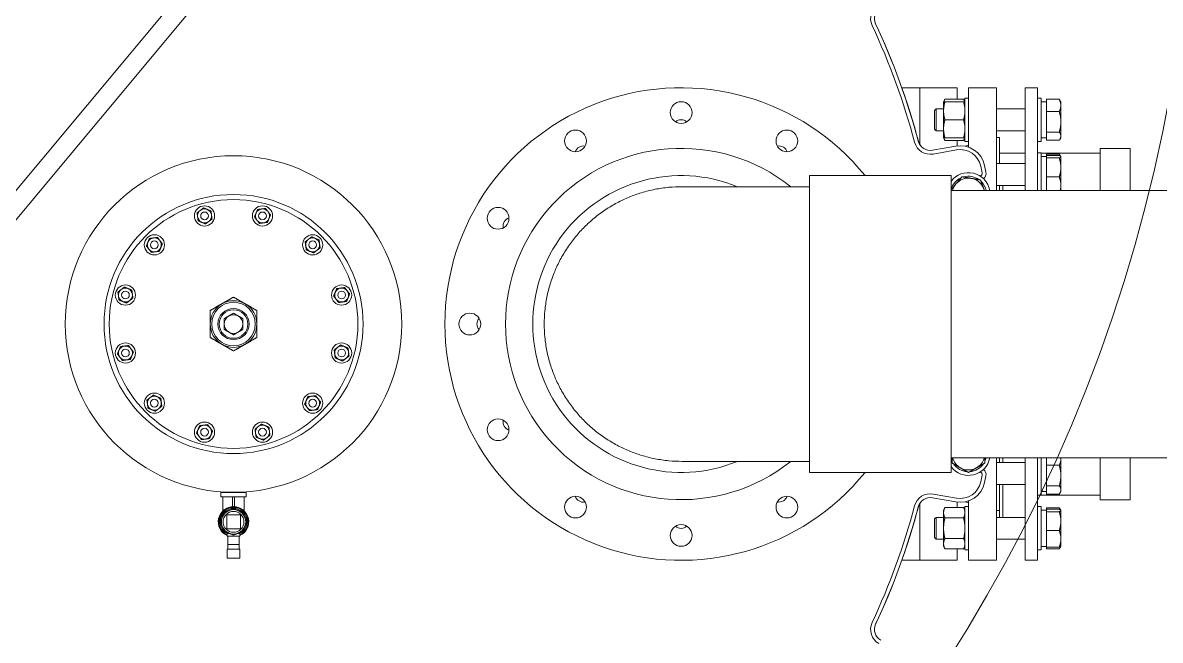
# Model space of a CAD drawing. Header units: inches. Extents: x 20 to 536, y 8 to 344.
# Drawn here: x 104.62 to 150.35, y 233.22 to 258.05 of the extents above; entities that cross this region are included whole.
import ezdxf

# ---------------------------------------------------------------- set-up
doc = ezdxf.new("R2010")
doc.units = ezdxf.units.IN
doc.header["$LTSCALE"] = 16
doc.header["$MEASUREMENT"] = 0
doc.layers.add('Visible', color=7, linetype='Continuous', lineweight=18)

msp = doc.modelspace()

# ---------------------------------------------------------------- linework, layer by layer
at = {"layer": 'Visible', "linetype": 'Continuous', "lineweight": 18}
for p, q in [((97.79606, 243.48221), (112.86662, 261.51351)), ((113.44209, 261.03254), (98.37153, 243.00123)), ((140.69041, 255.43245), (139.96188, 255.43245)), ((140.69041, 253.13866), (140.69041, 255.43245)), ((140.69041, 255.43245), (142.19041, 255.43245)), ((140.69041, 255.43245), (140.69041, 253.13866)), ((142.19041, 254.97305), (142.19041, 255.43245)), ((141.64079, 254.86182), (141.69265, 254.97305)), ((141.64079, 254.86182), (141.64079, 254.50232)), ((141.69265, 254.97305), (142.44792, 254.97305)), ((141.69265, 254.86182), (142.44792, 254.86182)), ((142.49979, 254.86182), (142.44792, 254.97305)), ((142.49979, 255.01782), (142.49979, 253.26782)), ((142.64041, 255.01782), (142.49979, 255.01782)), ((145.56104, 255.01782), (145.42041, 255.01782)), ((145.56104, 253.26782), (145.56104, 255.01782)), ((145.78004, 254.87232), (145.56104, 254.87232)), ((145.78004, 254.7941), (145.78004, 254.96722)), ((145.78004, 254.96722), (146.29397, 254.96722)), ((145.78004, 254.7941), (145.78004, 254.64522)), ((146.35816, 254.86157), (146.32106, 254.92583)), ((146.35816, 254.71966), (146.35816, 254.86157)), ((141.28004, 254.51417), (141.34619, 254.58032)), ((141.28004, 253.77147), (141.28004, 254.51417)), ((141.34619, 254.58032), (141.34619, 253.70532)), ((141.64079, 254.58032), (141.34619, 254.58032)), ((141.64079, 254.50232), (141.64079, 253.78332)), ((144.92041, 254.58032), (143.76541, 254.58032)), ((145.78004, 254.4721), (145.78004, 254.64522)), ((145.78004, 254.18384), (145.78004, 254.4721)), ((145.78004, 254.4721), (146.29397, 254.4721)), ((146.35816, 254.0599), (146.35816, 254.71966)), ((141.69265, 254.14282), (142.44792, 254.14282)), ((145.78004, 254.18384), (145.78004, 253.93596)), ((145.78004, 253.6477), (145.78004, 253.93596)), ((146.35816, 253.48306), (146.35816, 254.0599)), ((141.28004, 253.77147), (141.34619, 253.70532)), ((141.64079, 253.70532), (141.34619, 253.70532)), ((141.64079, 253.78332), (141.64079, 253.42382)), ((141.64079, 253.42382), (141.69265, 253.31259)), ((141.69265, 253.42382), (142.44792, 253.42382)), ((142.49979, 253.42382), (142.44792, 253.31259)), ((144.92041, 253.70532), (143.76541, 253.70532)), ((145.78004, 253.41332), (145.56104, 253.41332)), ((145.78004, 253.53256), (145.78004, 253.6477)), ((145.78004, 253.6477), (146.29397, 253.6477)), ((145.78004, 253.53256), (145.78004, 253.43356)), ((145.78004, 253.31842), (145.78004, 253.43356)), ((146.35816, 253.42407), (146.32106, 253.35981)), ((146.35816, 253.42407), (146.35816, 253.48306)), ((142.13791, 253.08516), (141.19622, 252.91912)), ((141.22314, 252.76647), (142.16482, 252.93252)), ((141.69265, 253.31259), (142.44792, 253.31259)), ((142.19041, 253.09299), (142.19041, 253.31259)), ((142.64041, 253.26782), (142.49979, 253.26782)), ((145.56104, 253.26782), (145.42041, 253.26782)), ((145.78004, 253.31842), (146.29397, 253.31842)), ((143.89041, 252.80745), (144.92041, 252.80745)), ((145.56104, 252.81786), (145.42041, 252.81786)), ((145.56104, 251.30745), (145.56104, 252.81786)), ((145.56104, 252.80745), (147.94041, 252.80745)), ((145.78004, 252.67236), (145.56104, 252.67236)), ((145.78004, 252.70468), (145.78004, 252.76726)), ((145.78004, 252.76726), (146.29397, 252.76726)), ((145.78004, 252.67236), (145.78004, 252.64241)), ((146.35537, 252.66644), (146.32106, 252.72587)), ((145.78004, 252.34255), (145.78004, 252.11349)), ((136.24741, 251.90045), (136.24741, 239.96445)), ((141.94041, 251.90045), (136.24741, 251.90045)), ((141.94041, 251.90045), (141.94041, 239.96445)), ((143.11751, 251.89214), (143.0985, 251.88879)), ((145.78004, 251.61421), (145.78004, 251.41393)), ((136.24741, 251.45445), (131.12107, 251.45445)), ((141.94041, 251.30745), (161.40316, 251.30745)), ((144.02041, 251.30745), (144.02041, 251.50536)), ((144.02041, 251.30745), (144.02041, 251.50536)), ((131.12107, 240.41045), (136.24741, 240.41045)), ((141.94041, 240.55745), (161.40316, 240.55745)), ((144.92041, 240.35954), (143.76541, 240.35954)), ((143.89041, 240.55745), (143.89041, 240.35954)), ((144.02041, 240.35954), (144.02041, 240.55745)), ((144.02041, 240.35954), (144.02041, 240.55745)), ((145.56104, 239.04704), (145.56104, 240.55745)), ((145.78004, 240.55745), (145.78004, 240.42444)), ((145.78004, 240.25132), (145.78004, 240.42444)), ((145.78004, 239.96306), (145.78004, 240.25132)), ((145.78004, 240.25132), (146.29397, 240.25132)), ((146.35816, 240.49888), (146.35816, 240.55745)), ((146.35816, 239.83912), (146.35816, 240.49888)), ((141.94041, 239.96445), (136.24741, 239.96445)), ((143.0985, 239.97611), (143.11751, 239.97276)), ((145.78004, 239.96306), (145.78004, 239.71518)), ((145.78004, 239.42692), (145.78004, 239.71518)), ((146.35816, 239.26228), (146.35816, 239.83912)), ((144.92041, 239.48454), (143.76541, 239.48454)), ((143.89041, 239.48454), (143.89041, 238.15958)), ((144.02041, 238.15958), (144.02041, 239.48454)), ((144.02041, 238.15958), (144.02041, 239.48454)), ((145.78004, 239.31179), (145.78004, 239.42692)), ((145.78004, 239.42692), (146.29397, 239.42692)), ((145.78004, 239.31179), (145.78004, 239.21278)), ((145.78004, 239.09764), (145.78004, 239.21278)), ((146.35816, 239.20329), (146.35816, 239.26228)), ((112.57781, 239.15969), (113.60301, 239.15969)), ((112.57781, 239.15969), (112.57781, 238.98883)), ((112.57781, 238.98883), (113.05104, 238.98883)), ((112.66325, 238.98883), (112.66325, 238.56914)), ((112.67389, 239.15969), (112.67325, 239.18008)), ((113.05104, 238.99034), (113.05104, 238.58983)), ((113.12978, 238.58983), (113.12978, 238.99034)), ((113.12978, 238.98883), (113.60301, 238.98883)), ((113.50694, 239.15969), (113.50757, 239.18008)), ((113.51758, 238.98883), (113.51758, 238.56914)), ((113.60301, 239.15969), (113.60301, 238.98883)), ((141.19622, 238.94579), (142.13791, 238.77974)), ((142.16482, 238.93239), (141.22314, 239.09843)), ((142.19041, 238.55231), (142.19041, 238.77191)), ((145.56104, 239.04704), (145.42041, 239.04704)), ((145.78004, 239.19254), (145.56104, 239.19254)), ((145.56104, 239.05745), (147.94041, 239.05745)), ((145.78004, 239.09764), (146.29397, 239.09764)), ((146.35816, 239.20329), (146.32106, 239.13903)), ((112.66325, 238.56914), (112.66325, 238.41755)), ((113.51758, 238.41755), (113.51758, 238.56914)), ((140.69041, 236.43245), (140.69041, 238.72624)), ((140.69041, 238.72624), (140.69041, 236.43245)), ((141.64079, 238.44108), (141.69265, 238.55231)), ((141.64079, 238.44108), (141.64079, 238.34475)), ((141.64079, 238.34475), (141.64079, 237.72208)), ((141.69265, 238.55231), (142.44792, 238.55231)), ((142.49979, 238.44108), (142.44792, 238.55231)), ((142.49979, 238.59708), (142.49979, 236.84708)), ((142.64041, 238.59708), (142.49979, 238.59708)), ((145.56104, 238.59708), (145.42041, 238.59708)), ((145.56104, 236.84708), (145.56104, 238.59708)), ((145.78004, 238.45158), (145.71629, 238.45158)), ((145.78004, 238.48391), (145.78004, 238.54648)), ((145.78004, 238.54648), (146.29397, 238.54648)), ((145.78004, 238.45158), (145.78004, 238.48391)), ((145.78004, 238.48391), (146.29397, 238.48391)), ((145.78004, 238.45158), (145.78004, 238.42164)), ((145.78004, 238.38816), (145.78004, 238.42164)), ((145.78004, 238.12178), (145.78004, 238.38816)), ((145.78004, 238.38816), (146.29397, 238.38816)), ((146.35537, 238.44566), (146.32106, 238.50509)), ((146.35816, 238.44083), (146.35537, 238.44566)), ((146.35816, 238.43603), (146.35816, 238.44083)), ((146.35816, 238.00724), (146.35816, 238.43603)), ((112.81482, 237.703), (112.81482, 238.25418)), ((112.81482, 238.25418), (113.366, 238.25418)), ((113.366, 238.25418), (113.366, 237.703)), ((141.28004, 238.09343), (141.34619, 238.15958)), ((141.28004, 237.35073), (141.28004, 238.09343)), ((141.34619, 238.15958), (141.34619, 237.28458)), ((141.64079, 238.15958), (141.34619, 238.15958)), ((141.69265, 238.1372), (142.44792, 238.1372)), ((144.92041, 238.15958), (143.76541, 238.15958)), ((145.78004, 238.12178), (145.78004, 237.89271)), ((145.78004, 237.62633), (145.78004, 237.89271)), ((146.35816, 237.29329), (146.35816, 238.00724)), ((113.366, 237.703), (112.81482, 237.703)), ((112.83028, 237.55597), (112.83028, 237.51309)), ((112.83028, 237.51309), (112.83028, 237.39672)), ((112.83028, 237.51309), (112.9338, 237.51309)), ((112.83028, 237.39672), (113.35054, 237.39672)), ((112.86421, 237.06418), (112.86421, 237.39672)), ((113.24703, 237.51309), (113.35054, 237.51309)), ((113.31661, 237.06418), (113.31661, 237.39672)), ((113.35054, 237.51309), (113.35054, 237.55597)), ((113.35054, 237.39672), (113.35054, 237.51309)), ((141.64079, 237.72208), (141.64079, 237.09941)), ((145.78004, 237.39343), (145.78004, 237.62633)), ((145.78004, 237.62633), (146.29397, 237.62633)), ((145.78004, 237.39343), (145.78004, 237.19315)), ((112.86421, 237.06418), (113.31661, 237.06418)), ((112.86421, 237.06418), (112.86421, 236.88349)), ((113.31661, 236.88349), (113.31661, 237.06418)), ((141.28004, 237.35073), (141.34619, 237.28458)), ((141.64079, 237.28458), (141.34619, 237.28458)), ((141.64079, 237.09941), (141.64079, 237.00308)), ((141.64079, 237.00308), (141.69265, 236.89185)), ((141.69265, 237.30697), (142.44792, 237.30697)), ((142.49979, 237.00308), (142.44792, 236.89185)), ((144.92041, 237.28458), (143.76541, 237.28458)), ((145.78004, 236.99258), (145.56104, 236.99258)), ((145.78004, 236.96026), (145.78004, 237.19315)), ((145.78004, 236.89768), (145.78004, 236.96026)), ((145.78004, 236.96026), (146.29397, 236.96026)), ((146.35537, 236.9985), (146.32106, 236.93907)), ((146.35816, 237.00333), (146.35537, 236.9985)), ((146.35816, 237.00333), (146.35816, 237.29329)), ((112.83028, 236.86261), (112.83028, 236.62232)), ((112.83028, 236.62232), (112.83028, 236.54044)), ((113.32966, 236.88349), (112.85116, 236.88349)), ((113.32966, 236.51956), (112.85116, 236.51956)), ((113.35054, 236.62232), (113.35054, 236.86261)), ((113.35054, 236.54044), (113.35054, 236.62232)), ((141.69265, 236.89185), (142.44792, 236.89185)), ((142.19041, 236.43245), (142.19041, 236.89185)), ((142.64041, 236.84708), (142.49979, 236.84708)), ((145.56104, 236.84708), (145.42041, 236.84708)), ((145.78004, 236.89768), (146.29397, 236.89768)), ((140.69041, 236.43245), (139.96188, 236.43245)), ((140.69041, 236.43245), (142.19041, 236.43245))]:
    msp.add_line(p, q, dxfattribs=at)
at = {"layer": 'Visible'}
for p, q in [((142.64041, 253.04473), (142.64041, 255.43245)), ((142.64041, 255.43245), (143.76541, 255.43245)), ((143.76541, 251.30745), (143.76541, 255.43245)), ((144.92041, 255.43245), (144.92041, 251.30745)), ((145.42041, 255.43245), (144.92041, 255.43245)), ((145.42041, 251.30745), (145.42041, 255.43245)), ((143.76541, 253.43245), (143.89041, 253.43245)), ((143.89041, 252.38036), (143.89041, 253.43245)), ((142.50326, 253.08181), (142.64041, 253.12245)), ((147.94041, 251.30745), (147.94041, 252.99445)), ((147.94041, 252.99445), (149.14041, 252.99445)), ((149.14041, 251.30745), (149.14041, 252.99445)), ((145.78004, 252.67236), (145.78004, 252.70468)), ((145.78004, 252.70468), (146.29397, 252.70468)), ((145.78004, 252.60893), (145.78004, 252.64241)), ((145.78004, 252.34255), (145.78004, 252.60893)), ((145.78004, 252.60893), (146.29397, 252.60893)), ((146.35816, 252.66161), (146.35537, 252.66644)), ((146.35816, 252.65681), (146.35816, 252.66161)), ((146.35816, 252.22802), (146.35816, 252.65681)), ((144.92041, 252.38036), (143.76541, 252.38036)), ((145.78004, 251.84711), (145.78004, 252.11349)), ((146.35816, 251.51407), (146.35816, 252.22802)), ((142.45304, 251.8479), (142.45549, 251.84121)), ((145.78004, 251.61421), (145.78004, 251.84711)), ((145.78004, 251.84711), (146.29397, 251.84711)), ((144.92041, 251.50536), (143.76541, 251.50536)), ((143.89041, 251.30745), (143.89041, 251.50536)), ((145.78004, 251.30745), (145.78004, 251.41393)), ((146.35816, 251.30745), (146.35816, 251.51407)), ((143.76541, 236.43245), (143.76541, 240.55745)), ((144.92041, 240.55745), (144.92041, 236.43245)), ((145.42041, 236.43245), (145.42041, 240.55745)), ((147.94041, 238.87045), (147.94041, 240.55745)), ((149.14041, 238.87045), (149.14041, 240.55745)), ((142.50326, 238.7831), (142.64041, 238.74245)), ((142.64041, 236.43245), (142.64041, 238.82017)), ((147.94041, 238.87045), (149.14041, 238.87045)), ((143.76541, 238.43245), (143.89041, 238.43245)), ((142.64041, 236.43245), (143.76541, 236.43245)), ((145.42041, 236.43245), (144.92041, 236.43245))]:
    msp.add_line(p, q, dxfattribs=at)
at = {"layer": 'Visible', "linetype": 'Continuous', "lineweight": 18}
for centre, radius in [((88.73184, 266.37172), 63), ((131.09041, 254.43245), 0.4375), ((126.84041, 253.29367), 0.4375), ((135.34041, 253.29367), 0.4375), ((113.09041, 245.93245), 6.76524), ((113.09041, 245.93245), 5.20759), ((113.09041, 245.93245), 5), ((111.92573, 250.27912), 0.406), ((114.2551, 250.27912), 0.406), ((111.92573, 250.27912), 0.15625), ((114.2551, 250.27912), 0.15625), ((123.7292, 250.18245), 0.4375), ((109.90843, 249.11443), 0.406), ((109.90843, 249.11443), 0.15625), ((116.27239, 249.11443), 0.406), ((116.27239, 249.11443), 0.15625), ((108.74375, 247.09714), 0.406), ((117.43708, 247.09714), 0.406), ((108.74375, 247.09714), 0.15625), ((117.43708, 247.09714), 0.15625), ((122.59041, 245.93245), 0.4375), ((108.74375, 244.76777), 0.406), ((117.43708, 244.76777), 0.406), ((108.74375, 244.76777), 0.15625), ((117.43708, 244.76777), 0.15625), ((109.90843, 242.75047), 0.406), ((109.90843, 242.75047), 0.15625), ((116.27239, 242.75047), 0.406), ((116.27239, 242.75047), 0.15625), ((111.92573, 241.58578), 0.406), ((114.2551, 241.58578), 0.406), ((123.7292, 241.68245), 0.4375), ((111.92573, 241.58578), 0.15625), ((114.2551, 241.58578), 0.15625), ((126.84041, 238.57123), 0.4375), ((135.34041, 238.57123), 0.4375), ((113.09041, 237.97859), 0.41865), ((131.09041, 237.43245), 0.4375)]:
    msp.add_circle(centre, radius, dxfattribs=at)
at = {"layer": 'Visible'}
for radius in [0.875, 0.625, 0.575]:
    msp.add_circle((113.09041, 245.93245), radius, dxfattribs=at)
at = {"layer": 'Visible', "linetype": 'Continuous', "lineweight": 18}
for centre, radius, start, end in [((139.36165, 258.21341), 0.655, 120, 205.05457), ((139.36165, 258.21341), 0.5, 120, 205.05457), ((113.09041, 245.93245), 28.50133, 14.872782, 25.127218), ((113.09041, 245.93245), 28.5, 14.94543, 25.05457), ((113.09041, 245.93245), 28.345, 14.94543, 25.05457), ((131.09041, 245.93245), 9.5, 38.918221, 321.081779), ((131.09041, 253.80775), 0.34045, 47.728402, 132.271598), ((127.15321, 252.75185), 0.34045, 77.865466, 162.131746), ((135.02781, 252.75275), 0.34045, 17.71143, 102.240592), ((141.1094, 253.41152), 0.655, 194.94543, 280), ((141.1094, 253.41152), 0.5, 194.94543, 280), ((142.31156, 252.10035), 1, 11.918851, 100), ((142.31156, 252.10035), 0.845, 11.918851, 100), ((113.09041, 245.93245), 30.71, 11.403761, 11.918851), ((143.10102, 251.9857), 0.25, 304.25653, 11.403761), ((113.09041, 245.93245), 30.865, 11.403761, 11.918851), ((131.09041, 245.93245), 5.968, 67.708816, 292.291184), ((142.19641, 251.06462), 0.655, 112.990051, 113.006106), ((143.10102, 251.9857), 0.095, 280, 11.403761), ((111.92573, 250.27912), 0.2815, 127.5, 187.5), ((111.92573, 250.27912), 0.2815, 187.5, 247.5), ((111.92573, 250.27912), 0.2815, 67.5, 127.5), ((111.92573, 250.27912), 0.2815, 7.5, 67.5), ((111.92573, 250.27912), 0.2815, 307.5, 7.5), ((114.2551, 250.27912), 0.2815, 157.5, 217.5), ((114.2551, 250.27912), 0.2815, 97.5, 157.5), ((114.2551, 250.27912), 0.2815, 37.5, 97.5), ((114.2551, 250.27912), 0.2815, 337.5, 37.5), ((124.27011, 249.86985), 0.34045, 107.71143, 192.240592), ((111.92573, 250.27912), 0.2815, 247.5, 307.5), ((114.2551, 250.27912), 0.2815, 217.5, 277.5), ((114.2551, 250.27912), 0.2815, 277.5, 337.5), ((109.90843, 249.11443), 0.2815, 97.5, 157.5), ((109.90843, 249.11443), 0.2815, 37.5, 97.5), ((109.90843, 249.11443), 0.2815, 337.5, 37.5), ((116.27239, 249.11443), 0.2815, 127.5, 187.5), ((116.27239, 249.11443), 0.2815, 67.5, 127.5), ((116.27239, 249.11443), 0.2815, 7.5, 67.5), ((109.90843, 249.11443), 0.2815, 157.5, 217.5), ((109.90843, 249.11443), 0.2815, 217.5, 277.5), ((109.90843, 249.11443), 0.2815, 277.5, 337.5), ((116.27239, 249.11443), 0.2815, 187.5, 247.5), ((116.27239, 249.11443), 0.2815, 247.5, 307.5), ((116.27239, 249.11443), 0.2815, 307.5, 7.5), ((108.74375, 247.09714), 0.2815, 127.5, 187.5), ((108.74375, 247.09714), 0.2815, 187.5, 247.5), ((108.74375, 247.09714), 0.2815, 67.5, 127.5), ((108.74375, 247.09714), 0.2815, 7.5, 67.5), ((108.74375, 247.09714), 0.2815, 307.5, 7.5), ((117.43708, 247.09714), 0.2815, 157.5, 217.5), ((117.43708, 247.09714), 0.2815, 97.5, 157.5), ((117.43708, 247.09714), 0.2815, 37.5, 97.5), ((117.43708, 247.09714), 0.2815, 277.5, 337.5), ((117.43708, 247.09714), 0.2815, 337.5, 37.5), ((108.74375, 247.09714), 0.2815, 247.5, 307.5), ((117.43708, 247.09714), 0.2815, 217.5, 277.5), ((123.21781, 245.93245), 0.34045, 138.132807, 221.867193), ((108.74375, 244.76777), 0.2815, 157.5, 217.5), ((108.74375, 244.76777), 0.2815, 97.5, 157.5), ((108.74375, 244.76777), 0.2815, 37.5, 97.5), ((108.74375, 244.76777), 0.2815, 337.5, 37.5), ((117.43708, 244.76777), 0.2815, 127.5, 187.5), ((117.43708, 244.76777), 0.2815, 187.5, 247.5), ((117.43708, 244.76777), 0.2815, 67.5, 127.5), ((117.43708, 244.76777), 0.2815, 7.5, 67.5), ((117.43708, 244.76777), 0.2815, 307.5, 7.5), ((108.74375, 244.76777), 0.2815, 217.5, 277.5), ((108.74375, 244.76777), 0.2815, 277.5, 337.5), ((117.43708, 244.76777), 0.2815, 247.5, 307.5), ((109.90843, 242.75047), 0.2815, 127.5, 187.5), ((109.90843, 242.75047), 0.2815, 67.5, 127.5), ((109.90843, 242.75047), 0.2815, 7.5, 67.5), ((116.27239, 242.75047), 0.2815, 97.5, 157.5), ((116.27239, 242.75047), 0.2815, 37.5, 97.5), ((116.27239, 242.75047), 0.2815, 337.5, 37.5), ((109.90843, 242.75047), 0.2815, 187.5, 247.5), ((109.90843, 242.75047), 0.2815, 247.5, 307.5), ((109.90843, 242.75047), 0.2815, 307.5, 7.5), ((116.27239, 242.75047), 0.2815, 157.5, 217.5), ((116.27239, 242.75047), 0.2815, 217.5, 277.5), ((116.27239, 242.75047), 0.2815, 277.5, 337.5), ((124.27101, 241.99525), 0.34045, 167.865466, 252.131746), ((111.92573, 241.58578), 0.2815, 157.5, 217.5), ((111.92573, 241.58578), 0.2815, 97.5, 157.5), ((111.92573, 241.58578), 0.2815, 37.5, 97.5), ((111.92573, 241.58578), 0.2815, 337.5, 37.5), ((114.2551, 241.58578), 0.2815, 127.5, 187.5), ((114.2551, 241.58578), 0.2815, 187.5, 247.5), ((114.2551, 241.58578), 0.2815, 67.5, 127.5), ((114.2551, 241.58578), 0.2815, 7.5, 67.5), ((114.2551, 241.58578), 0.2815, 307.5, 7.5), ((111.92573, 241.58578), 0.2815, 217.5, 277.5), ((111.92573, 241.58578), 0.2815, 277.5, 337.5), ((114.2551, 241.58578), 0.2815, 247.5, 307.5), ((142.19641, 240.80028), 0.655, 246.993894, 247.009949), ((143.10102, 239.8792), 0.095, 348.596239, 80), ((113.09041, 245.93245), 30.71, 348.081149, 348.596239), ((143.10102, 239.8792), 0.25, 348.596239, 55.74347), ((113.09041, 245.93245), 30.865, 348.081149, 348.596239), ((142.31156, 239.76455), 1, 260, 348.081149), ((142.31156, 239.76455), 0.845, 260, 348.081149), ((113.09041, 239.50143), 0.5126, 265.595064, 274.404936), ((127.15301, 239.11215), 0.34045, 197.71143, 282.240592), ((135.02761, 239.11305), 0.34045, 257.865466, 342.131746), ((141.1094, 238.45338), 0.655, 80, 165.05457), ((141.1094, 238.45338), 0.5, 80, 165.05457), ((113.09041, 237.97859), 0.6125, 295.131805, 244.868195), ((113.09041, 237.97859), 0.58187, 296.554878, 243.445122), ((113.09041, 237.97859), 0.53823, 298.901314, 241.098686), ((113.09041, 237.97859), 0.49, 112.5, 157.5), ((113.09041, 237.97859), 0.49, 67.5, 112.5), ((113.09041, 237.97859), 0.49, 22.5, 67.5), ((113.09041, 245.93245), 28.345, 334.94543, 345.05457), ((113.09041, 245.93245), 28.50133, 334.872782, 345.127218), ((113.09041, 245.93245), 28.5, 334.94543, 345.05457), ((113.09041, 237.97859), 0.49, 157.5, 202.5), ((113.09041, 237.97859), 0.49, 337.5, 22.5), ((113.09041, 237.97859), 0.49, 202.5, 247.5), ((113.09041, 237.97859), 0.49, 247.5, 292.5), ((113.09041, 237.97859), 0.49, 292.5, 337.5), ((131.09041, 238.05715), 0.34045, 227.728402, 312.271598), ((112.85116, 236.86261), 0.02088, 90, 180), ((112.85116, 236.54044), 0.02088, 180, 270), ((113.32966, 236.86261), 0.02088, 0, 90), ((113.32966, 236.54044), 0.02088, 270, 0), ((139.36165, 233.65149), 0.655, 154.94543, 240), ((139.36165, 233.65149), 0.5, 154.94543, 240)]:
    msp.add_arc(centre, radius, start, end, dxfattribs=at)
at = {"layer": 'Visible'}
for centre, radius, start, end in [((131.09041, 245.93245), 7.062, 51.43776, 308.56224), ((142.64088, 251.143), 0.875, 10.833114, 143.181098), ((142.64088, 251.143), 0.7295, 114.170271, 163.781078), ((142.64088, 251.143), 0.656, 140.11113, 165.481407), ((142.64088, 251.143), 0.656, 80.11113, 140.11113), ((142.64088, 251.143), 0.7295, 104.921056, 106.051989), ((142.64088, 251.143), 0.7295, 54.170271, 104.921056), ((142.64088, 251.143), 0.656, 20.11113, 80.11113), ((142.64088, 251.143), 0.7295, 13.028503, 46.051989), ((142.64088, 251.143), 0.656, 14.518593, 20.11113), ((113.09041, 245.93245), 0.9375, 120, 180), ((113.09041, 245.93245), 0.9375, 60, 120), ((113.09041, 245.93245), 0.9375, 0, 60), ((113.09041, 245.93245), 0.375, 120, 180), ((113.09041, 245.93245), 0.375, 60, 120), ((113.09041, 245.93245), 0.375, 0, 60), ((113.09041, 245.93245), 0.9375, 180, 240), ((113.09041, 245.93245), 0.375, 180, 240), ((113.09041, 245.93245), 0.375, 300, 0), ((113.09041, 245.93245), 0.9375, 300, 0), ((113.09041, 245.93245), 0.375, 240, 300), ((113.09041, 245.93245), 0.9375, 240, 300), ((142.64088, 240.72191), 0.875, 216.818902, 349.166886), ((142.64088, 240.72191), 0.7295, 196.218922, 206.051989), ((142.64088, 240.72191), 0.656, 194.518593, 240.11113), ((142.64088, 240.72191), 0.7295, 214.170271, 266.051989), ((142.64088, 240.72191), 0.656, 240.11113, 300.11113), ((142.64088, 240.72191), 0.7295, 274.170271, 326.051989), ((142.64088, 240.72191), 0.656, 300.11113, 345.481407), ((142.64088, 240.72191), 0.7295, 334.170271, 346.971497)]:
    msp.add_arc(centre, radius, start, end, dxfattribs=at)
at = {"layer": 'Visible', "linetype": 'Continuous', "lineweight": 18}
msp.add_ellipse((145.71629, 237.72208), major_axis=(-4.1372, 0), ratio=0.17632698, start_param=4.71238898, end_param=4.7499235, dxfattribs=at)
for points, weights in [([(141.64079, 254.86182), (141.64079, 254.86182), (141.69265, 254.86182)], [1, 1.0379548493, 1]), ([(141.69265, 254.86182), (141.64079, 254.66916), (141.64079, 254.50232)], [1, 1.0379548493, 1]), ([(141.69265, 254.97305), (141.66531, 254.9144), (141.65261, 254.86182)], [1, 1.01965956375, 1.01895290532]), ([(142.48796, 254.86182), (142.47527, 254.9144), (142.44792, 254.97305)], [1.01895290532, 1.01965956375, 1]), ([(142.49979, 254.50232), (142.49979, 254.66916), (142.44792, 254.86182)], [1, 1.0379548493, 1]), ([(142.44792, 254.86182), (142.49979, 254.86182), (142.49979, 254.86182)], [1, 1.0379548493, 1]), ([(146.35816, 254.71966), (146.35816, 254.83455), (146.29397, 254.96722)], [1, 1.04314139574, 1.01001874936]), ([(146.29397, 254.96722), (146.30946, 254.94592), (146.32106, 254.92583)], [1.01001874936, 1.01781913732, 1.0213898973]), ([(141.64079, 254.50232), (141.64079, 254.33548), (141.69265, 254.14282)], [1, 1.0379548493, 1]), ([(142.44792, 254.14282), (142.49979, 254.33548), (142.49979, 254.50232)], [1, 1.0379548493, 1]), ([(146.29397, 254.4721), (146.35816, 254.60476), (146.35816, 254.71966)], [1.01001874936, 1.04314139574, 1]), ([(146.35816, 254.0599), (146.35816, 254.2512), (146.29397, 254.4721)], [1, 1.04314139574, 1.01001874936]), ([(141.69265, 254.14282), (141.64079, 253.95016), (141.64079, 253.78332)], [1, 1.0379548493, 1]), ([(142.49979, 253.78332), (142.49979, 253.95016), (142.44792, 254.14282)], [1, 1.0379548493, 1]), ([(146.29397, 253.6477), (146.35816, 253.86859), (146.35816, 254.0599)], [1.01001874936, 1.04314139574, 1]), ([(141.69265, 253.42382), (141.64079, 253.42382), (141.64079, 253.42382)], [1, 1.0379548493, 1]), ([(141.64079, 253.78332), (141.64079, 253.61648), (141.69265, 253.42382)], [1, 1.0379548493, 1]), ([(141.65261, 253.42382), (141.66531, 253.37124), (141.69265, 253.31259)], [1.01895290532, 1.01965956375, 1]), ([(142.44792, 253.42382), (142.49979, 253.61648), (142.49979, 253.78332)], [1, 1.0379548493, 1]), ([(142.49979, 253.42382), (142.49979, 253.42382), (142.44792, 253.42382)], [1, 1.0379548493, 1]), ([(142.44792, 253.31259), (142.47527, 253.37124), (142.48796, 253.42382)], [1, 1.01965956375, 1.01895290532]), ([(146.35816, 253.48306), (146.35816, 253.55947), (146.29397, 253.6477)], [1, 1.04314139574, 1.01001874936]), ([(146.29397, 253.31842), (146.35816, 253.40665), (146.35816, 253.48306)], [1.01001874936, 1.04314139574, 1]), ([(146.32674, 252.68968), (146.3134, 252.7271), (146.29397, 252.76726)], [1.02294437303, 1.01982143166, 1.01001874936]), ([(146.29397, 252.76726), (146.30946, 252.74596), (146.32106, 252.72587)], [1.01001874936, 1.01781913732, 1.0213898973]), ([(111.62542, 250.40351), (111.69452, 250.45653), (111.75436, 250.50245)], [1, 1.0379548493, 1]), ([(111.64663, 250.24237), (111.63679, 250.31716), (111.62542, 250.40351)], [1, 1.0379548493, 1]), ([(111.66785, 250.08124), (111.65648, 250.16759), (111.64663, 250.24237)], [1, 1.0379548493, 1]), ([(111.75436, 250.50245), (111.8142, 250.54836), (111.8833, 250.60138)], [1, 1.0379548493, 1]), ([(111.8833, 250.60138), (111.96377, 250.56805), (112.03345, 250.53919)], [1, 1.0379548493, 1]), ([(112.03345, 250.53919), (112.10314, 250.51032), (112.1836, 250.47699)], [1, 1.0379548493, 1]), ([(112.1836, 250.47699), (112.19497, 250.39064), (112.20482, 250.31586)], [1, 1.0379548493, 1]), ([(112.20482, 250.31586), (112.21466, 250.24108), (112.22603, 250.15473)], [1, 1.0379548493, 1]), ([(113.93283, 250.23669), (113.96616, 250.31716), (113.99503, 250.38684)], [1, 1.0379548493, 1]), ([(114.03177, 250.10775), (113.98585, 250.16759), (113.93283, 250.23669)], [1, 1.0379548493, 1]), ([(113.99503, 250.38684), (114.02389, 250.45653), (114.05722, 250.537)], [1, 1.0379548493, 1]), ([(114.05722, 250.537), (114.14357, 250.54836), (114.21835, 250.55821)], [1, 1.0379548493, 1]), ([(114.21835, 250.55821), (114.29314, 250.56805), (114.37949, 250.57942)], [1, 1.0379548493, 1]), ([(114.37949, 250.57942), (114.43251, 250.51032), (114.47843, 250.45048)], [1, 1.0379548493, 1]), ([(114.47843, 250.45048), (114.52434, 250.39064), (114.57737, 250.32154)], [1, 1.0379548493, 1]), ([(114.57737, 250.32154), (114.54403, 250.24108), (114.51517, 250.17139)], [1, 1.0379548493, 1]), ([(111.818, 250.01905), (111.74832, 250.04791), (111.66785, 250.08124)], [1, 1.0379548493, 1]), ([(111.96815, 249.95685), (111.88769, 249.99018), (111.818, 250.01905)], [1, 1.0379548493, 1]), ([(112.09709, 250.05579), (112.03725, 250.00987), (111.96815, 249.95685)], [1, 1.0379548493, 1]), ([(112.22603, 250.15473), (112.15693, 250.10171), (112.09709, 250.05579)], [1, 1.0379548493, 1]), ([(114.13071, 249.97881), (114.07769, 250.04791), (114.03177, 250.10775)], [1, 1.0379548493, 1]), ([(114.29184, 250.00003), (114.21706, 249.99018), (114.13071, 249.97881)], [1, 1.0379548493, 1]), ([(114.45297, 250.02124), (114.36662, 250.00987), (114.29184, 250.00003)], [1, 1.0379548493, 1]), ([(114.51517, 250.17139), (114.48631, 250.10171), (114.45297, 250.02124)], [1, 1.0379548493, 1]), ([(109.64836, 249.22216), (109.67722, 249.29184), (109.71055, 249.37231)], [1, 1.0379548493, 1]), ([(109.71055, 249.37231), (109.79691, 249.38368), (109.87169, 249.39352)], [1, 1.0379548493, 1]), ([(109.87169, 249.39352), (109.94647, 249.40337), (110.03282, 249.41474)], [1, 1.0379548493, 1]), ([(110.03282, 249.41474), (110.08584, 249.34564), (110.13176, 249.2858)], [1, 1.0379548493, 1]), ([(110.13176, 249.2858), (110.17768, 249.22596), (110.2307, 249.15686)], [1, 1.0379548493, 1]), ([(115.97209, 249.23882), (116.04119, 249.29184), (116.10103, 249.33776)], [1, 1.0379548493, 1]), ([(116.10103, 249.33776), (116.16087, 249.38368), (116.22997, 249.4367)], [1, 1.0379548493, 1]), ([(116.22997, 249.4367), (116.31043, 249.40337), (116.38012, 249.3745)], [1, 1.0379548493, 1]), ([(116.38012, 249.3745), (116.4498, 249.34564), (116.53027, 249.31231)], [1, 1.0379548493, 1]), ([(116.53027, 249.31231), (116.54164, 249.22596), (116.55148, 249.15117)], [1, 1.0379548493, 1]), ([(109.58616, 249.072), (109.61949, 249.15247), (109.64836, 249.22216)], [1, 1.0379548493, 1]), ([(109.6851, 248.94307), (109.63919, 249.00291), (109.58616, 249.072)], [1, 1.0379548493, 1]), ([(109.78404, 248.81413), (109.73102, 248.88322), (109.6851, 248.94307)], [1, 1.0379548493, 1]), ([(109.94517, 248.83534), (109.87039, 248.82549), (109.78404, 248.81413)], [1, 1.0379548493, 1]), ([(110.10631, 248.85655), (110.01996, 248.84518), (109.94517, 248.83534)], [1, 1.0379548493, 1]), ([(110.1685, 249.00671), (110.13964, 248.93702), (110.10631, 248.85655)], [1, 1.0379548493, 1]), ([(110.2307, 249.15686), (110.19737, 249.07639), (110.1685, 249.00671)], [1, 1.0379548493, 1]), ([(115.9933, 249.07769), (115.98346, 249.15247), (115.97209, 249.23882)], [1, 1.0379548493, 1]), ([(116.01451, 248.91655), (116.00315, 249.00291), (115.9933, 249.07769)], [1, 1.0379548493, 1]), ([(116.16467, 248.85436), (116.09498, 248.88322), (116.01451, 248.91655)], [1, 1.0379548493, 1]), ([(116.31482, 248.79216), (116.23435, 248.82549), (116.16467, 248.85436)], [1, 1.0379548493, 1]), ([(116.44376, 248.8911), (116.38392, 248.84518), (116.31482, 248.79216)], [1, 1.0379548493, 1]), ([(116.5727, 248.99004), (116.5036, 248.93702), (116.44376, 248.8911)], [1, 1.0379548493, 1]), ([(116.55148, 249.15117), (116.56133, 249.07639), (116.5727, 248.99004)], [1, 1.0379548493, 1]), ([(108.44344, 247.22153), (108.51254, 247.27455), (108.57238, 247.32047)], [1, 1.0379548493, 1]), ([(108.46465, 247.06039), (108.45481, 247.13518), (108.44344, 247.22153)], [1, 1.0379548493, 1]), ([(108.48587, 246.89926), (108.4745, 246.98561), (108.46465, 247.06039)], [1, 1.0379548493, 1]), ([(108.57238, 247.32047), (108.63222, 247.36638), (108.70132, 247.4194)], [1, 1.0379548493, 1]), ([(108.70132, 247.4194), (108.78179, 247.38607), (108.85147, 247.35721)], [1, 1.0379548493, 1]), ([(108.85147, 247.35721), (108.92116, 247.32834), (109.00162, 247.29501)], [1, 1.0379548493, 1]), ([(109.00162, 247.29501), (109.01299, 247.20866), (109.02284, 247.13388)], [1, 1.0379548493, 1]), ([(109.02284, 247.13388), (109.03268, 247.0591), (109.04405, 246.97275)], [1, 1.0379548493, 1]), ([(117.11481, 247.05471), (117.14814, 247.13518), (117.17701, 247.20486)], [1, 1.0379548493, 1]), ([(117.21375, 246.92577), (117.16783, 246.98561), (117.11481, 247.05471)], [1, 1.0379548493, 1]), ([(117.17701, 247.20486), (117.20587, 247.27455), (117.2392, 247.35501)], [1, 1.0379548493, 1]), ([(117.2392, 247.35501), (117.32555, 247.36638), (117.40034, 247.37623)], [1, 1.0379548493, 1]), ([(117.40034, 247.37623), (117.47512, 247.38607), (117.56147, 247.39744)], [1, 1.0379548493, 1]), ([(117.56147, 247.39744), (117.61449, 247.32834), (117.66041, 247.2685)], [1, 1.0379548493, 1]), ([(117.69715, 246.98941), (117.66829, 246.91973), (117.63496, 246.83926)], [1, 1.0379548493, 1]), ([(117.66041, 247.2685), (117.70632, 247.20866), (117.75935, 247.13956)], [1, 1.0379548493, 1]), ([(117.75935, 247.13956), (117.72602, 247.0591), (117.69715, 246.98941)], [1, 1.0379548493, 1]), ([(108.63602, 246.83706), (108.56633, 246.86593), (108.48587, 246.89926)], [1, 1.0379548493, 1]), ([(108.78617, 246.77487), (108.70571, 246.8082), (108.63602, 246.83706)], [1, 1.0379548493, 1]), ([(108.91511, 246.87381), (108.85527, 246.82789), (108.78617, 246.77487)], [1, 1.0379548493, 1]), ([(109.04405, 246.97275), (108.97495, 246.91973), (108.91511, 246.87381)], [1, 1.0379548493, 1]), ([(117.31269, 246.79683), (117.25967, 246.86593), (117.21375, 246.92577)], [1, 1.0379548493, 1]), ([(117.47382, 246.81804), (117.39904, 246.8082), (117.31269, 246.79683)], [1, 1.0379548493, 1]), ([(117.63496, 246.83926), (117.5486, 246.82789), (117.47382, 246.81804)], [1, 1.0379548493, 1]), ([(108.42148, 244.72534), (108.45481, 244.8058), (108.48367, 244.87549)], [1, 1.0379548493, 1]), ([(108.52042, 244.5964), (108.4745, 244.65624), (108.42148, 244.72534)], [1, 1.0379548493, 1]), ([(108.48367, 244.87549), (108.51254, 244.94518), (108.54587, 245.02564)], [1, 1.0379548493, 1]), ([(108.54587, 245.02564), (108.63222, 245.03701), (108.707, 245.04686)], [1, 1.0379548493, 1]), ([(108.707, 245.04686), (108.78179, 245.0567), (108.86814, 245.06807)], [1, 1.0379548493, 1]), ([(108.86814, 245.06807), (108.92116, 244.99897), (108.96708, 244.93913)], [1, 1.0379548493, 1]), ([(108.96708, 244.93913), (109.01299, 244.87929), (109.06601, 244.81019)], [1, 1.0379548493, 1]), ([(109.06601, 244.81019), (109.03268, 244.72973), (109.00382, 244.66004)], [1, 1.0379548493, 1]), ([(117.13677, 244.89216), (117.20587, 244.94518), (117.26571, 244.99109)], [1, 1.0379548493, 1]), ([(117.15799, 244.73102), (117.14814, 244.8058), (117.13677, 244.89216)], [1, 1.0379548493, 1]), ([(117.1792, 244.56989), (117.16783, 244.65624), (117.15799, 244.73102)], [1, 1.0379548493, 1]), ([(117.26571, 244.99109), (117.32555, 245.03701), (117.39465, 245.09003)], [1, 1.0379548493, 1]), ([(117.39465, 245.09003), (117.47512, 245.0567), (117.5448, 245.02784)], [1, 1.0379548493, 1]), ([(117.5448, 245.02784), (117.61449, 244.99897), (117.69496, 244.96564)], [1, 1.0379548493, 1]), ([(117.69496, 244.96564), (117.70632, 244.87929), (117.71617, 244.80451)], [1, 1.0379548493, 1]), ([(117.71617, 244.80451), (117.72602, 244.72973), (117.73738, 244.64337)], [1, 1.0379548493, 1]), ([(108.61936, 244.46746), (108.56633, 244.53656), (108.52042, 244.5964)], [1, 1.0379548493, 1]), ([(108.78049, 244.48867), (108.70571, 244.47883), (108.61936, 244.46746)], [1, 1.0379548493, 1]), ([(108.94162, 244.50989), (108.85527, 244.49852), (108.78049, 244.48867)], [1, 1.0379548493, 1]), ([(109.00382, 244.66004), (108.97495, 244.59035), (108.94162, 244.50989)], [1, 1.0379548493, 1]), ([(117.32935, 244.50769), (117.25967, 244.53656), (117.1792, 244.56989)], [1, 1.0379548493, 1]), ([(117.47951, 244.4455), (117.39904, 244.47883), (117.32935, 244.50769)], [1, 1.0379548493, 1]), ([(117.60844, 244.54444), (117.5486, 244.49852), (117.47951, 244.4455)], [1, 1.0379548493, 1]), ([(117.73738, 244.64337), (117.66829, 244.59035), (117.60844, 244.54444)], [1, 1.0379548493, 1]), ([(109.60813, 242.87486), (109.67722, 242.92788), (109.73707, 242.9738)], [1, 1.0379548493, 1]), ([(109.62934, 242.71373), (109.61949, 242.78851), (109.60813, 242.87486)], [1, 1.0379548493, 1]), ([(109.73707, 242.9738), (109.79691, 243.01972), (109.866, 243.07274)], [1, 1.0379548493, 1]), ([(109.866, 243.07274), (109.94647, 243.03941), (110.01616, 243.01054)], [1, 1.0379548493, 1]), ([(110.01616, 243.01054), (110.08584, 242.98168), (110.16631, 242.94835)], [1, 1.0379548493, 1]), ([(110.16631, 242.94835), (110.17768, 242.862), (110.18752, 242.78721)], [1, 1.0379548493, 1]), ([(116.01232, 242.8582), (116.04119, 242.92788), (116.07452, 243.00835)], [1, 1.0379548493, 1]), ([(116.07452, 243.00835), (116.16087, 243.01972), (116.23565, 243.02956)], [1, 1.0379548493, 1]), ([(116.23565, 243.02956), (116.31043, 243.03941), (116.39678, 243.05078)], [1, 1.0379548493, 1]), ([(116.39678, 243.05078), (116.4498, 242.98168), (116.49572, 242.92184)], [1, 1.0379548493, 1]), ([(116.49572, 242.92184), (116.54164, 242.862), (116.59466, 242.7929)], [1, 1.0379548493, 1]), ([(109.65055, 242.55259), (109.63919, 242.63894), (109.62934, 242.71373)], [1, 1.0379548493, 1]), ([(109.80071, 242.4904), (109.73102, 242.51926), (109.65055, 242.55259)], [1, 1.0379548493, 1]), ([(109.95086, 242.4282), (109.87039, 242.46153), (109.80071, 242.4904)], [1, 1.0379548493, 1]), ([(110.0798, 242.52714), (110.01996, 242.48122), (109.95086, 242.4282)], [1, 1.0379548493, 1]), ([(110.20874, 242.62608), (110.13964, 242.57306), (110.0798, 242.52714)], [1, 1.0379548493, 1]), ([(110.18752, 242.78721), (110.19737, 242.71243), (110.20874, 242.62608)], [1, 1.0379548493, 1]), ([(115.95013, 242.70804), (115.98346, 242.78851), (116.01232, 242.8582)], [1, 1.0379548493, 1]), ([(116.04906, 242.5791), (116.00315, 242.63894), (115.95013, 242.70804)], [1, 1.0379548493, 1]), ([(116.148, 242.45017), (116.09498, 242.51926), (116.04906, 242.5791)], [1, 1.0379548493, 1]), ([(116.30914, 242.47138), (116.23435, 242.46153), (116.148, 242.45017)], [1, 1.0379548493, 1]), ([(116.47027, 242.49259), (116.38392, 242.48122), (116.30914, 242.47138)], [1, 1.0379548493, 1]), ([(116.53246, 242.64274), (116.5036, 242.57306), (116.47027, 242.49259)], [1, 1.0379548493, 1]), ([(116.59466, 242.7929), (116.56133, 242.71243), (116.53246, 242.64274)], [1, 1.0379548493, 1]), ([(111.60346, 241.54336), (111.63679, 241.62382), (111.66565, 241.69351)], [1, 1.0379548493, 1]), ([(111.7024, 241.41442), (111.65648, 241.47426), (111.60346, 241.54336)], [1, 1.0379548493, 1]), ([(111.66565, 241.69351), (111.69452, 241.7632), (111.72785, 241.84366)], [1, 1.0379548493, 1]), ([(111.72785, 241.84366), (111.8142, 241.85503), (111.88898, 241.86488)], [1, 1.0379548493, 1]), ([(111.88898, 241.86488), (111.96377, 241.87472), (112.05012, 241.88609)], [1, 1.0379548493, 1]), ([(112.05012, 241.88609), (112.10314, 241.81699), (112.14906, 241.75715)], [1, 1.0379548493, 1]), ([(112.14906, 241.75715), (112.19497, 241.69731), (112.24799, 241.62821)], [1, 1.0379548493, 1]), ([(112.24799, 241.62821), (112.21466, 241.54775), (112.1858, 241.47806)], [1, 1.0379548493, 1]), ([(113.95479, 241.71018), (114.02389, 241.7632), (114.08373, 241.80911)], [1, 1.0379548493, 1]), ([(113.97601, 241.54904), (113.96616, 241.62382), (113.95479, 241.71018)], [1, 1.0379548493, 1]), ([(113.99722, 241.38791), (113.98585, 241.47426), (113.97601, 241.54904)], [1, 1.0379548493, 1]), ([(114.08373, 241.80911), (114.14357, 241.85503), (114.21267, 241.90805)], [1, 1.0379548493, 1]), ([(114.21267, 241.90805), (114.29314, 241.87472), (114.36282, 241.84586)], [1, 1.0379548493, 1]), ([(114.36282, 241.84586), (114.43251, 241.81699), (114.51298, 241.78366)], [1, 1.0379548493, 1]), ([(114.51298, 241.78366), (114.52434, 241.69731), (114.53419, 241.62253)], [1, 1.0379548493, 1]), ([(114.53419, 241.62253), (114.54403, 241.54775), (114.5554, 241.46139)], [1, 1.0379548493, 1]), ([(111.80134, 241.28548), (111.74832, 241.35458), (111.7024, 241.41442)], [1, 1.0379548493, 1]), ([(111.96247, 241.30669), (111.88769, 241.29685), (111.80134, 241.28548)], [1, 1.0379548493, 1]), ([(112.1236, 241.32791), (112.03725, 241.31654), (111.96247, 241.30669)], [1, 1.0379548493, 1]), ([(112.1858, 241.47806), (112.15693, 241.40837), (112.1236, 241.32791)], [1, 1.0379548493, 1]), ([(114.14737, 241.32571), (114.07769, 241.35458), (113.99722, 241.38791)], [1, 1.0379548493, 1]), ([(114.29753, 241.26352), (114.21706, 241.29685), (114.14737, 241.32571)], [1, 1.0379548493, 1]), ([(114.42646, 241.36246), (114.36662, 241.31654), (114.29753, 241.26352)], [1, 1.0379548493, 1]), ([(114.5554, 241.46139), (114.48631, 241.40837), (114.42646, 241.36246)], [1, 1.0379548493, 1]), ([(146.29397, 240.25132), (146.35816, 240.38399), (146.35816, 240.49888)], [1.01001874936, 1.04314139574, 1]), ([(146.35816, 239.83912), (146.35816, 240.03042), (146.29397, 240.25132)], [1, 1.04314139574, 1.01001874936]), ([(146.35816, 240.49888), (146.35816, 240.52803), (146.35431, 240.55745)], [1, 1.01060401957, 1.01660046345]), ([(146.29397, 239.42692), (146.35816, 239.64782), (146.35816, 239.83912)], [1.01001874936, 1.04314139574, 1]), ([(146.35816, 239.26228), (146.35816, 239.33869), (146.29397, 239.42692)], [1, 1.04314139574, 1.01001874936]), ([(146.29397, 239.09764), (146.35816, 239.18587), (146.35816, 239.26228)], [1.01001874936, 1.04314139574, 1]), ([(112.63771, 238.16611), (112.67501, 238.25616), (112.71538, 238.35362)], [1, 1.0562990584, 1.07162109099]), ([(112.71538, 238.35362), (112.81285, 238.39399), (112.9029, 238.43129)], [1.07162109099, 1.0562990584, 1]), ([(112.9029, 238.43129), (112.99295, 238.46859), (113.09041, 238.50896)], [1, 1.0562990584, 1.07162109099]), ([(113.09041, 238.50896), (113.18788, 238.46859), (113.27793, 238.43129)], [1.07162109099, 1.0562990584, 1]), ([(113.27793, 238.43129), (113.36797, 238.39399), (113.46544, 238.35362)], [1, 1.0562990584, 1.07162109099]), ([(113.46544, 238.35362), (113.50581, 238.25616), (113.54311, 238.16611)], [1.07162109099, 1.0562990584, 1]), ([(141.69265, 238.55231), (141.64079, 238.44108), (141.64079, 238.34475)], [1, 1.0379548493, 1]), ([(141.64079, 238.34475), (141.64079, 238.24843), (141.69265, 238.1372)], [1, 1.0379548493, 1]), ([(142.49979, 238.34475), (142.49979, 238.44108), (142.44792, 238.55231)], [1, 1.0379548493, 1]), ([(142.44792, 238.1372), (142.49979, 238.24843), (142.49979, 238.34475)], [1, 1.0379548493, 1]), ([(146.29397, 238.54648), (146.30946, 238.52519), (146.32106, 238.50509)], [1.01001874936, 1.01781913732, 1.0213898973]), ([(146.32674, 238.46891), (146.3134, 238.50632), (146.29397, 238.54648)], [1.02294437303, 1.01982143166, 1.01001874936]), ([(146.35816, 238.43603), (146.35816, 238.45825), (146.29397, 238.48391)], [1, 1.04314139574, 1.01001874936]), ([(146.29397, 238.38816), (146.35816, 238.41381), (146.35816, 238.43603)], [1.01001874936, 1.04314139574, 1]), ([(146.35816, 238.00724), (146.35816, 238.18403), (146.29397, 238.38816)], [1, 1.04314139574, 1.01001874936]), ([(112.56004, 237.97859), (112.60041, 238.07606), (112.63771, 238.16611)], [1.07162109099, 1.0562990584, 1]), ([(112.63771, 237.79108), (112.60041, 237.88113), (112.56004, 237.97859)], [1, 1.0562990584, 1.07162109099]), ([(113.54311, 238.16611), (113.58041, 238.07606), (113.62078, 237.97859)], [1, 1.0562990584, 1.07162109099]), ([(113.62078, 237.97859), (113.58041, 237.88113), (113.54311, 237.79108)], [1.07162109099, 1.0562990584, 1]), ([(141.69265, 238.1372), (141.64079, 237.91474), (141.64079, 237.72208)], [1, 1.0379548493, 1]), ([(142.49979, 237.72208), (142.49979, 237.91474), (142.44792, 238.1372)], [1, 1.0379548493, 1]), ([(146.29397, 237.62633), (146.35816, 237.83046), (146.35816, 238.00724)], [1.01001874936, 1.04314139574, 1]), ([(112.71538, 237.60356), (112.67501, 237.70103), (112.63771, 237.79108)], [1.07162109099, 1.0562990584, 1]), ([(112.9029, 237.52589), (112.81285, 237.56319), (112.71538, 237.60356)], [1, 1.0562990584, 1.07162109099]), ([(113.09041, 237.44822), (112.99295, 237.48859), (112.9029, 237.52589)], [1.07162109099, 1.0562990584, 1]), ([(113.27793, 237.52589), (113.18788, 237.48859), (113.09041, 237.44822)], [1, 1.0562990584, 1.07162109099]), ([(113.46544, 237.60356), (113.36797, 237.56319), (113.27793, 237.52589)], [1.07162109099, 1.0562990584, 1]), ([(113.54311, 237.79108), (113.50581, 237.70103), (113.46544, 237.60356)], [1, 1.0562990584, 1.07162109099]), ([(141.64079, 237.72208), (141.64079, 237.52943), (141.69265, 237.30697)], [1, 1.0379548493, 1]), ([(142.44792, 237.30697), (142.49979, 237.52943), (142.49979, 237.72208)], [1, 1.0379548493, 1]), ([(146.35816, 237.29329), (146.35816, 237.44786), (146.29397, 237.62633)], [1, 1.04314139574, 1.01001874936]), ([(141.69265, 237.30697), (141.64079, 237.19574), (141.64079, 237.09941)], [1, 1.0379548493, 1]), ([(141.64079, 237.09941), (141.64079, 237.00308), (141.69265, 236.89185)], [1, 1.0379548493, 1]), ([(142.49979, 237.09941), (142.49979, 237.19574), (142.44792, 237.30697)], [1, 1.0379548493, 1]), ([(142.44792, 236.89185), (142.49979, 237.00308), (142.49979, 237.09941)], [1, 1.0379548493, 1]), ([(146.29397, 236.96026), (146.35816, 237.13873), (146.35816, 237.29329)], [1.01001874936, 1.04314139574, 1]), ([(146.35537, 236.9985), (146.34509, 236.98069), (146.29397, 236.96026)], [1.01469860719, 1.03622071474, 1.01001874936]), ([(146.29397, 236.89768), (146.32781, 236.9442), (146.34352, 236.98591)], [1.01001874936, 1.02721658286, 1.02385469408])]:
    msp.add_rational_spline(points, weights, degree=2, dxfattribs=at)
at = {"layer": 'Visible'}
for points, weights in [([(146.35816, 252.65681), (146.35816, 252.67903), (146.29397, 252.70468)], [1, 1.04314139574, 1.01001874936]), ([(146.29397, 252.60893), (146.35816, 252.63459), (146.35816, 252.65681)], [1.01001874936, 1.04314139574, 1]), ([(146.35816, 252.22802), (146.35816, 252.4048), (146.29397, 252.60893)], [1, 1.04314139574, 1.01001874936]), ([(146.29397, 251.84711), (146.35816, 252.05124), (146.35816, 252.22802)], [1.01001874936, 1.04314139574, 1]), ([(141.94041, 251.32784), (142.04386, 251.45161), (142.13754, 251.56369)], [1.01092399363, 1.03134000449, 1]), ([(142.13754, 251.56369), (142.25026, 251.69856), (142.38042, 251.85429)], [1, 1.0379548493, 1]), ([(142.38042, 251.85429), (142.58038, 251.81944), (142.75354, 251.78925)], [1, 1.0379548493, 1]), ([(142.75354, 251.78925), (142.9267, 251.75906), (143.12665, 251.7242)], [1, 1.0379548493, 1]), ([(143.12665, 251.7242), (143.19644, 251.53361), (143.25688, 251.36856)], [1, 1.0379548493, 1]), ([(146.35816, 251.51407), (146.35816, 251.66863), (146.29397, 251.84711)], [1, 1.04314139574, 1.01001874936]), ([(143.25688, 251.36856), (143.26804, 251.33808), (143.27926, 251.30745)], [1, 1.00679796969, 1.01116081487]), ([(146.33234, 251.30745), (146.35816, 251.41388), (146.35816, 251.51407)], [1.02399962184, 1.02754750626, 1]), ([(112.62166, 246.74435), (112.83921, 246.86995), (113.09041, 247.01498)], [1, 1.0379548493, 1]), ([(113.09041, 247.01498), (113.34161, 246.86995), (113.55916, 246.74435)], [1, 1.0379548493, 1]), ([(112.15291, 246.47372), (112.40411, 246.61875), (112.62166, 246.74435)], [1, 1.0379548493, 1]), ([(113.55916, 246.74435), (113.77671, 246.61875), (114.02791, 246.47372)], [1, 1.0379548493, 1]), ([(112.15291, 245.93245), (112.15291, 246.18365), (112.15291, 246.47372)], [1, 1.0379548493, 1]), ([(112.71541, 246.14896), (112.81589, 246.20697), (112.90291, 246.25721)], [1, 1.0379548493, 1]), ([(112.71541, 245.93245), (112.71541, 246.03293), (112.71541, 246.14896)], [1, 1.0379548493, 1]), ([(112.90291, 246.25721), (112.98993, 246.30745), (113.09041, 246.36546)], [1, 1.0379548493, 1]), ([(113.09041, 246.36546), (113.19089, 246.30745), (113.27791, 246.25721)], [1, 1.0379548493, 1]), ([(113.27791, 246.25721), (113.36493, 246.20697), (113.46541, 246.14896)], [1, 1.0379548493, 1]), ([(113.46541, 246.14896), (113.46541, 246.03293), (113.46541, 245.93245)], [1, 1.0379548493, 1]), ([(114.02791, 246.47372), (114.02791, 246.18365), (114.02791, 245.93245)], [1, 1.0379548493, 1]), ([(112.15291, 245.39119), (112.15291, 245.68125), (112.15291, 245.93245)], [1, 1.0379548493, 1]), ([(112.71541, 245.71594), (112.71541, 245.83197), (112.71541, 245.93245)], [1, 1.0379548493, 1]), ([(112.90291, 245.60769), (112.81589, 245.65793), (112.71541, 245.71594)], [1, 1.0379548493, 1]), ([(113.46541, 245.71594), (113.36493, 245.65793), (113.27791, 245.60769)], [1, 1.0379548493, 1]), ([(113.46541, 245.93245), (113.46541, 245.83197), (113.46541, 245.71594)], [1, 1.0379548493, 1]), ([(114.02791, 245.93245), (114.02791, 245.68125), (114.02791, 245.39119)], [1, 1.0379548493, 1]), ([(112.62166, 245.12055), (112.40411, 245.24615), (112.15291, 245.39119)], [1, 1.0379548493, 1]), ([(113.09041, 245.49944), (112.98993, 245.55745), (112.90291, 245.60769)], [1, 1.0379548493, 1]), ([(113.27791, 245.60769), (113.19089, 245.55745), (113.09041, 245.49944)], [1, 1.0379548493, 1]), ([(114.02791, 245.39119), (113.77671, 245.24615), (113.55916, 245.12055)], [1, 1.0379548493, 1]), ([(113.09041, 244.84992), (112.83921, 244.99495), (112.62166, 245.12055)], [1, 1.0379548493, 1]), ([(113.55916, 245.12055), (113.34161, 244.99495), (113.09041, 244.84992)], [1, 1.0379548493, 1]), ([(141.98562, 240.34189), (141.98539, 240.4558), (141.9852, 240.55745)], [1, 1.02095155993, 1.01877206433]), ([(142.31398, 240.15316), (142.16159, 240.24075), (141.98562, 240.34189)], [1, 1.0379548493, 1]), ([(142.64235, 239.96442), (142.46638, 240.06557), (142.31398, 240.15316)], [1, 1.0379548493, 1]), ([(142.96998, 240.15443), (142.81793, 240.06625), (142.64235, 239.96442)], [1, 1.0379548493, 1]), ([(143.29761, 240.34444), (143.12204, 240.24261), (142.96998, 240.15443)], [1, 1.0379548493, 1]), ([(143.2972, 240.55745), (143.29739, 240.45695), (143.29761, 240.34444)], [1.01882288005, 1.02068998371, 1])]:
    msp.add_rational_spline(points, weights, degree=2, dxfattribs=at)
at = {"layer": 'Visible', "linetype": 'Continuous', "lineweight": 18}
msp.add_open_spline([(131.12107, 251.45445), (130.94982, 251.45445), (130.77062, 251.44644), (130.40636, 251.41148), (130.22129, 251.38451), (129.85494, 251.31186), (129.67359, 251.26616), (129.32358, 251.15941), (129.15493, 251.09836), (128.83901, 250.96767), (128.67711, 250.89202), (128.35512, 250.72099), (128.19504, 250.62562), (127.88553, 250.41906), (127.73604, 250.30784), (127.45458, 250.07611), (127.32261, 249.95561), (127.08139, 249.71459), (126.96095, 249.58293), (126.72932, 249.30211), (126.61812, 249.15294), (126.41159, 248.8441), (126.31622, 248.68436), (126.14519, 248.36301), (126.06953, 248.20141), (125.93911, 247.88675), (125.87831, 247.71913), (125.77193, 247.37126), (125.72635, 247.19101), (125.65388, 246.82688), (125.62696, 246.64292), (125.59203, 246.28083), (125.58402, 246.1027), (125.58402, 245.7622), (125.59203, 245.58407), (125.62696, 245.22198), (125.65388, 245.03802), (125.72635, 244.67389), (125.77193, 244.49364), (125.87831, 244.14577), (125.93911, 243.97815), (126.06953, 243.66349), (126.14519, 243.50189), (126.31622, 243.18055), (126.41159, 243.0208), (126.61812, 242.71196), (126.72932, 242.56279), (126.96095, 242.28197), (127.08139, 242.15031), (127.32261, 241.90929), (127.45458, 241.78879), (127.73604, 241.55706), (127.88553, 241.44584), (128.19504, 241.23928), (128.35512, 241.14391), (128.67711, 240.97289), (128.83901, 240.89723), (129.15493, 240.76654), (129.32358, 240.7055), (129.67359, 240.59875), (129.85494, 240.55304), (130.22129, 240.48039), (130.40636, 240.45343), (130.77062, 240.41846), (130.94982, 240.41045), (131.12107, 240.41045)], degree=3, knots=[-58.38535181, -58.38535181, -58.38535181, -58.38535181, -57.08037806, -57.08037806, -55.77540432, -55.77540432, -54.47043057, -54.47043057, -53.16545683, -53.16545683, -51.86526933, -51.86526933, -50.56508183, -50.56508183, -49.26489434, -49.26489434, -47.96470684, -47.96470684, -46.66649812, -46.66649812, -45.3682894, -45.3682894, -44.07008069, -44.07008069, -42.77187197, -42.77187197, -41.47457227, -41.47457227, -40.17727256, -40.17727256, -38.87997286, -38.87997286, -37.58267316, -37.58267316, -36.28537345, -36.28537345, -34.98807375, -34.98807375, -33.69077405, -33.69077405, -32.39347434, -32.39347434, -31.09526563, -31.09526563, -29.79705691, -29.79705691, -28.49884819, -28.49884819, -27.20063948, -27.20063948, -25.90045198, -25.90045198, -24.60026448, -24.60026448, -23.30007698, -23.30007698, -21.99988948, -21.99988948, -20.69491574, -20.69491574, -19.389942, -19.389942, -18.08496825, -18.08496825, -16.77999451, -16.77999451, -16.77999451, -16.77999451], dxfattribs=at)

doc.saveas('drawing.dxf')
